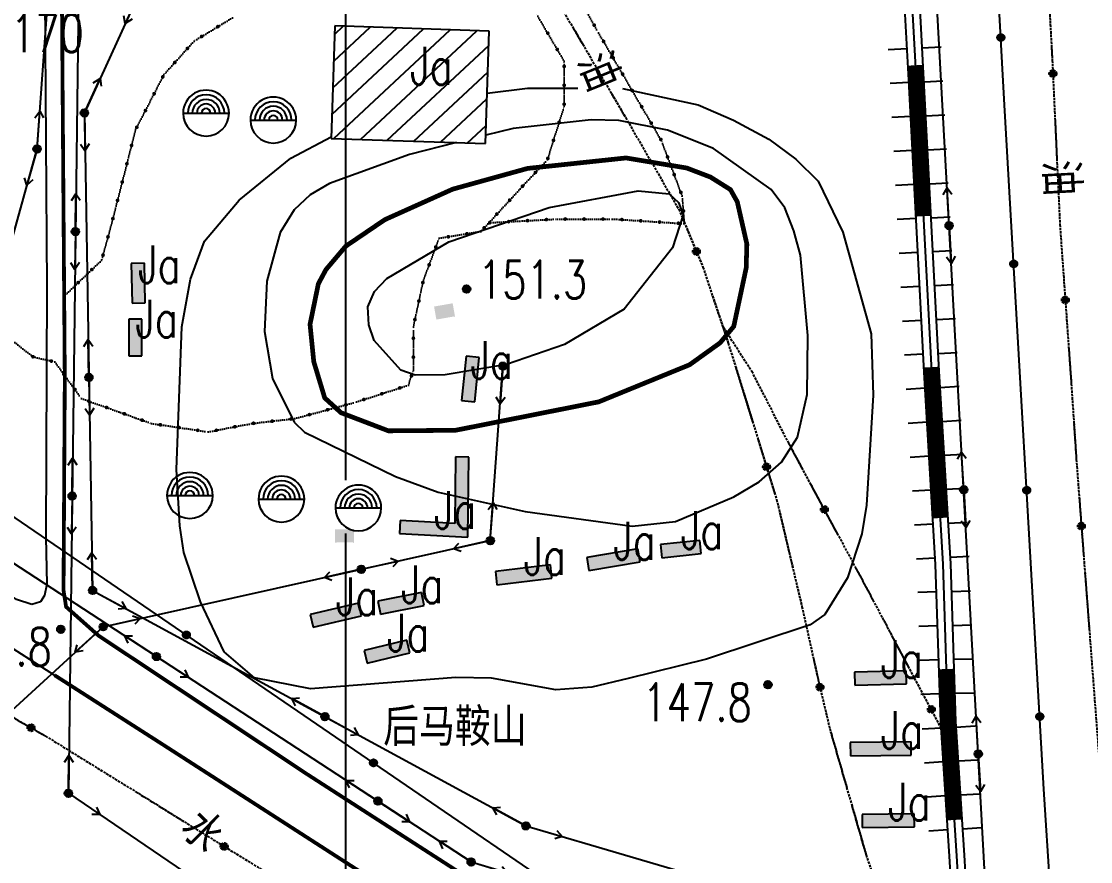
# Model space of a CAD drawing. Extents: x 408766 to 414302, y 5156573 to 5161925.
# Drawn here: x 410828 to 411394, y 5157245 to 5157689 of the extents above; entities that cross this region are included whole.
import ezdxf

# ---------------------------------------------------------------- set-up
doc = ezdxf.new("R2010")
doc.units = 0
doc.header["$LTSCALE"] = 1000
for name, pattern in [('0001', [0.5, 0.5, 0]), ('0004', [0.5, 0.5, 0]), ('4110', [0.5, 0.5, 0]), ('4222', [0.5, 0.5, 0]), ('5130', [1, 1, 0]), ('5140', [1, 1, 0]), ('5310', [1, 1, 0]), ('5320', [0.0018, 0.0013, -0.0005]), ('8111', [1, 1, 0]), ('8112', [1, 1, 0]), ('9100', [0.001, 0, -0.001]), ('9995', [0.001, 0, -0.001])]:
    doc.linetypes.add(name, pattern=pattern)
doc.layers.get('0').update_dxf_attribs({"linetype": 'CONTINUOUS'})
for name, color, linetype in [('0001', 1, 'CONTINUOUS'), ('0001ADD', 1, 'CONTINUOUS'), ('0001BAK', 1, 'CONTINUOUS'), ('0002', 2, 'CONTINUOUS'), ('0002ADD', 2, 'CONTINUOUS'), ('0003ADD', 3, 'CONTINUOUS'), ('0003BAK', 3, 'CONTINUOUS'), ('0005ADD', 5, 'CONTINUOUS'), ('0005BAK', 5, 'CONTINUOUS'), ('0006', 6, 'CONTINUOUS'), ('0007', 7, 'CONTINUOUS'), ('0009', 9, 'CONTINUOUS'), ('0011ADD', 11, 'CONTINUOUS'), ('0011BAK', 11, 'CONTINUOUS'), ('0012', 12, 'CONTINUOUS'), ('0013', 13, 'CONTINUOUS'), ('0015', 15, 'CONTINUOUS'), ('0017', 85, 'CONTINUOUS')]:
    doc.layers.add(name, color=color, linetype=linetype)
doc.styles.add('CADSLDXJ', font='romanc', dxfattribs={"bigfont": 'cadsldxj'})
doc.styles.add('SIMPLEX', font='simplex.shx', dxfattribs={"width": 0.75, "height": 20})
doc.styles.add('XDX', font='simplex.shx', dxfattribs={"height": 20, "bigfont": 'xdx.shx'})

# ---------------------------------------------------------------- blocks, each defined once
blk = doc.blocks.new('8140')
for radius in [0.0002, 0.0001408438795997714, 8.315594389635764e-05, 3.012139848380626e-05]:
    blk.add_circle((0, 0), radius)
at = {"flags": 1}
blk.add_attdef('8140', (0, 0), '', height=1e-07, dxfattribs=at)
blk = doc.blocks.new('5131')
for points in [[(-0.00163791951807736, -0.0002329556220974419), (-0.002, 2.449212707644754e-19), (-0.001658335508446954, 0.000229056233596203)], [(0, 0), (-0.002, 2.449212707644754e-19)]]:
    blk.add_lwpolyline(points)
at = {"flags": 1}
blk.add_attdef('5131', (0, 0), '', height=1e-10, dxfattribs=at)
blk = doc.blocks.new('5130')
blk.add_hatch(color=256).paths.add_polyline_path([(0.0002, 0, 1), (-0.0002, 0, 1)])
for points in [[(0, 0), (0.002, 0)], [(0.00163791951807736, 0.0002329556220974421), (0.002, 0), (0.001658335508446954, -0.0002290562335962028)]]:
    blk.add_lwpolyline(points)
blk.add_circle((0, 0), 0.0002)
at = {"flags": 1}
blk.add_attdef('5130', (0, 0), '', height=1e-06, dxfattribs=at)
blk = doc.blocks.new('3241')
blk.add_lwpolyline([(-0.001, 0), (0.001, 0)])
for radius, start, end in [(0.001, 359.9998770684631, 180.0000695068902), (0.0008, 0, 180), (0.0006, 0, 180), (0.0004, 0, 180), (0.0002, 0, 180), (0.001, 180.0000915167294, 359.9998163741554)]:
    blk.add_arc((0, 0), radius, start, end)
at = {"flags": 1}
blk.add_attdef('3241', (0, 0), '', height=1e-11, dxfattribs=at)
blk = doc.blocks.new('2111')
h = blk.add_hatch(color=256)
h.paths.add_polyline_path([(0.0005, 0.0003499999999999999), (-0.0005, 0.00035), (-0.0005, -0.00035), (0.0005, -0.00035)])
h.paths.add_polyline_path([(-1.071428571428571e-09, -2.5e-09), (3.392857142857143e-08, -2.5e-09), (3.392857142857143e-08, 1.25e-08), (-1.071428571428571e-09, 1.25e-08)], flags=24)
blk.add_line((0.0005, -0.00035), (0.0005, -0.00035))
at = {"style": 'CADSLDXJ', "flags": 1}
blk.add_attdef('2111', (0, 0), '', height=1e-08, dxfattribs=at)
blk = doc.blocks.new('9100')
blk.add_hatch(color=256).paths.add_polyline_path([(0.0001, 0, 1), (-0.0001, 0, 1)])

msp = doc.modelspace()

# ---------------------------------------------------------------- hatches: boundary and pattern name
at = {"layer": '0001ADD', "linetype": '0001'}
h = msp.add_hatch(dxfattribs=at)
h.set_pattern_fill('U', color=256, scale=10, angle=43.06738555608566, style=0, pattern_type=0)
h.set_pattern_definition([(43.06738555608566, (0, 0), (-6.828580331487939, 7.305510978461128), [])])
h.paths.add_polyline_path([(410992.2001555219, 5157627.379478469), (411073.8845565223, 5157624.623169868), (411075.893522712, 5157684.148580784), (410994.2091217116, 5157686.904889384)])
for points in [[(410893.7326443329, 5157540.269445064), (410893.3026568608, 5157561.314249078), (410886.3041166324, 5157561.171299188), (410886.7341041045, 5157540.126495175)], [(410892.0126522125, 5157512.352874736), (410892.0126522125, 5157531.679731118), (410885.0126522126, 5157531.679775405), (410885.0126522126, 5157512.352919023)], [(411068.2501643807, 5157487.998892831), (411070.6280502142, 5157511.410157056), (411063.6638854312, 5157512.117552896), (411061.2859995977, 5157488.706288671)], [(411058.0846630745, 5157458.83595715), (411057.6238406111, 5157423.644766567), (411028.7653101881, 5157425.196834626), (411028.3893798301, 5157418.20693646), (411064.5277822958, 5157416.263342683), (411065.0840629912, 5157458.744301237)], [(411128.6815957374, 5157398.676619629), (411155.7715877727, 5157403.186223083), (411154.6221765921, 5157410.091210696), (411127.5321845568, 5157405.581607242)], [(411187.4596908105, 5157414.581564055), (411166.5557159973, 5157412.435177547), (411167.2707056043, 5157405.471788296), (411188.1746804175, 5157407.618174803)], [(411080.0199707504, 5157391.160613873), (411109.1166272983, 5157394.668087261), (411108.2789170457, 5157401.617780889), (411079.1822604978, 5157398.110307502)], [(411018.315026432, 5157375.627555485), (411041.3916683262, 5157380.137158939), (411040.0491765423, 5157387.007218313), (411016.9725346481, 5157382.49761486)], [(410982.6967207766, 5157368.612620814), (411008.2817038694, 5157374.625425419), (411006.6802865985, 5157381.439782522), (410981.0953035057, 5157375.426977917)], [(411011.2917006382, 5157349.572089038), (411033.8666869623, 5157355.083822558), (411032.2064334294, 5157361.884084186), (411009.6314471053, 5157356.372350666)], [(411269.6096465641, 5157337.957548654), (411296.9418193349, 5157338.648671584), (411296.7649177553, 5157345.646435929), (411269.4327449845, 5157344.955312999)], [(411267.1878180931, 5157300.636716694), (411299.363647806, 5157300.982284212), (411299.2885166208, 5157307.981881008), (411267.1126869079, 5157307.63631349)], [(411273.415404168, 5157262.624761803), (411301.0935433849, 5157262.970329321), (411301.0061979751, 5157269.969784356), (411273.3280587582, 5157269.624216838)]]:
    msp.add_hatch(color=256, dxfattribs=at).paths.add_polyline_path(points)
at = {"layer": '0005ADD', "linetype": '5310'}
h = msp.add_hatch(color=256, dxfattribs=at)
edge = h.paths.add_edge_path()
edge.add_arc((411346.8740040269, 5157680.768174809), 1.9, 0, 360)
at = {"layer": '0005ADD', "linetype": '5320'}
h = msp.add_hatch(color=256, dxfattribs=at)
edge = h.paths.add_edge_path()
edge.add_arc((411374.4221008357, 5157661.671467967), 1.9, 0, 360)
h = msp.add_hatch(color=256, dxfattribs=at)
edge = h.paths.add_edge_path()
edge.add_arc((411185.609777855, 5157567.548328586), 1.9, 0, 360)
at = {"layer": '0005ADD', "linetype": '5310'}
h = msp.add_hatch(color=256, dxfattribs=at)
edge = h.paths.add_edge_path()
edge.add_arc((411353.6726245835, 5157560.961041148), 1.9, 0, 360)
at = {"layer": '0005ADD', "linetype": '5320'}
h = msp.add_hatch(color=256, dxfattribs=at)
edge = h.paths.add_edge_path()
edge.add_arc((411380.9836514797, 5157541.859387668), 1.9, 0, 360)
h = msp.add_hatch(color=256, dxfattribs=at)
edge = h.paths.add_edge_path()
edge.add_arc((411222.7789945352, 5157453.489589473), 1.9, 0, 360)
at = {"layer": '0005ADD', "linetype": '5310'}
h = msp.add_hatch(color=256, dxfattribs=at)
edge = h.paths.add_edge_path()
edge.add_arc((411360.5759189462, 5157441.159770174), 1.9, 0, 360)
at = {"layer": '0005ADD', "linetype": '5320'}
h = msp.add_hatch(color=256, dxfattribs=at)
edge = h.paths.add_edge_path()
edge.add_arc((411253.4143891591, 5157431.004303835), 1.9, 0, 360)
h = msp.add_hatch(color=256, dxfattribs=at)
edge = h.paths.add_edge_path()
edge.add_arc((411389.5155532089, 5157422.163904768), 1.9, 0, 360)
at = {"layer": '0005ADD', "linetype": '5310'}
h = msp.add_hatch(color=256, dxfattribs=at)
edge = h.paths.add_edge_path()
edge.add_arc((410915.5246692578, 5157364.584648777), 1.9, 0, 360)
at = {"layer": '0005ADD', "linetype": '5320'}
h = msp.add_hatch(color=256, dxfattribs=at)
edge = h.paths.add_edge_path()
edge.add_arc((411251.0361208093, 5157336.908725408), 1.9, 0, 360)
h = msp.add_hatch(color=256, dxfattribs=at)
edge = h.paths.add_edge_path()
edge.add_arc((411310.0144292824, 5157325.191398098), 1.9, 0, 360)
at = {"layer": '0005ADD', "linetype": '5310'}
h = msp.add_hatch(color=256, dxfattribs=at)
edge = h.paths.add_edge_path()
edge.add_arc((411367.479213309, 5157321.3584992), 1.9, 0, 360)
at = {"layer": '0005ADD', "linetype": '5320'}
h = msp.add_hatch(color=256, dxfattribs=at)
edge = h.paths.add_edge_path()
edge.add_arc((410833.2756803388, 5157315.446995358), 1.9, 0, 360)
at = {"layer": '0005ADD', "linetype": '5310'}
h = msp.add_hatch(color=256, dxfattribs=at)
edge = h.paths.add_edge_path()
edge.add_arc((411014.5907749342, 5157296.865325787), 1.9, 0, 360)
at = {"layer": '0005ADD', "linetype": '5320'}
h = msp.add_hatch(color=256, dxfattribs=at)
edge = h.paths.add_edge_path()
edge.add_arc((410935.530901859, 5157252.655708625), 1.9, 0, 360)

# ---------------------------------------------------------------- linework, layer by layer
at = {"layer": '0001', "linetype": '0001'}
for points in [[(410992.2001555219, 5157627.379478469), (411073.8845565223, 5157624.623169868), (411075.893522712, 5157684.148580784), (410994.2091217116, 5157686.904889384)], [(410893.7326443329, 5157540.269445064), (410893.3026568608, 5157561.314249078), (410886.3041166324, 5157561.171299188), (410886.7341041045, 5157540.126495175)], [(410892.0126522125, 5157512.352874736), (410892.0126522125, 5157531.679731118), (410885.0126522126, 5157531.679775405), (410885.0126522126, 5157512.352919023)], [(411068.2501643807, 5157487.998892831), (411070.6280502142, 5157511.410157056), (411063.6638854312, 5157512.117552896), (411061.2859995977, 5157488.706288671)], [(411058.0846630745, 5157458.83595715), (411057.6238406111, 5157423.644766567), (411028.7653101881, 5157425.196834626), (411028.3893798301, 5157418.20693646), (411064.5277822958, 5157416.263342683), (411065.0840629912, 5157458.744301237)], [(411128.6815957374, 5157398.676619629), (411155.7715877727, 5157403.186223083), (411154.6221765921, 5157410.091210696), (411127.5321845568, 5157405.581607242)], [(411187.4596908105, 5157414.581564055), (411166.5557159973, 5157412.435177547), (411167.2707056043, 5157405.471788296), (411188.1746804175, 5157407.618174803)], [(411080.0199707504, 5157391.160613873), (411109.1166272983, 5157394.668087261), (411108.2789170457, 5157401.617780889), (411079.1822604978, 5157398.110307502)], [(411018.315026432, 5157375.627555485), (411041.3916683262, 5157380.137158939), (411040.0491765423, 5157387.007218313), (411016.9725346481, 5157382.49761486)], [(410982.6967207766, 5157368.612620814), (411008.2817038694, 5157374.625425419), (411006.6802865985, 5157381.439782522), (410981.0953035057, 5157375.426977917)], [(411011.2917006382, 5157349.572089038), (411033.8666869623, 5157355.083822558), (411032.2064334294, 5157361.884084186), (411009.6314471053, 5157356.372350666)], [(411269.6096465641, 5157337.957548654), (411296.9418193349, 5157338.648671584), (411296.7649177553, 5157345.646435929), (411269.4327449845, 5157344.955312999)], [(411267.1878180931, 5157300.636716694), (411299.363647806, 5157300.982284212), (411299.2885166208, 5157307.981881008), (411267.1126869079, 5157307.63631349)], [(411273.415404168, 5157262.624761803), (411301.0935433849, 5157262.970329321), (411301.0061979751, 5157269.969784356), (411273.3280587582, 5157269.624216838)]]:
    msp.add_lwpolyline(points, close=True, dxfattribs=at)
at = {"layer": '0001BAK', "linetype": '9995'}
for points in [[(410822.0195053432, 5157521.464131257), (410834.3828951144, 5157511.761852332), (410845.8622570154, 5157509.115740603), (410859.9916498305, 5157489.711182754), (410897.0811349119, 5157476.480624106), (410927.1059235858, 5157472.07056864), (410950.0660158521, 5157476.480624106), (410973.0261081186, 5157479.126735835), (411005.6995592422, 5157487.947239016), (411033.0750012343, 5157496.767349949), (411035.7243479161, 5157504.705685137), (411035.7243479161, 5157527.63813046), (411041.0230412798, 5157552.334911768), (411049.3398824258, 5157574.551110424), (411071.4166310542, 5157578.079390147), (411094.4081979971, 5157603.008382862), (411106.7709035362, 5157616.238941508), (411115.6022872197, 5157644.463610291), (411115.6022872197, 5157668.278223606), (411100.5895507667, 5157693.856780658)], [(410939.869589134, 5157691.210668929), (410919.5588435495, 5157678.862278275), (410903.6634476905, 5157661.222056411), (410888.6507112376, 5157632.115219636), (410876.2880056985, 5157583.603825011), (410870.6225639306, 5157562.901315233), (410851.1944777519, 5157544.378533127)]]:
    msp.add_lwpolyline(points, dxfattribs=at)
at = {"layer": '0002', "linetype": '5130'}
for points in [[(411359.5543003516, 5156947.539132731), (411350.3594904984, 5157022.057123614), (411306.1329678394, 5157822.437773827), (411281.5629944546, 5158276.009809975)], [(410868.2955796333, 5157866.316992346), (410891.4340706315, 5157706.390216422), (410861.4839640195, 5157640.847641712), (410865.8297451763, 5157388.118355929), (411095.3650523169, 5157263.530122795), (411673.3729718009, 5157094.118525048), (411927.4766899732, 5157019.128122045)], [(410314.197361902, 5157653.308073844), (410599.7989266854, 5157470.045046033), (410764.2325299564, 5157361.822843106), (410836.4228295347, 5157621.830460892), (410853.6060478911, 5157860.818731928)], [(410860.2600528144, 5157858.049555487), (410853.0550861899, 5157280.772860955), (411145.7691369718, 5157082.326655397), (411498.8281274989, 5157011.318891712), (411570.6407019924, 5157141.271368449), (411485.2227242436, 5157450.277181986)], [(409994.9356785643, 5157815.206010579), (410790.7053823827, 5157295.122755815), (410871.4612021777, 5157368.871539216), (411076.4936427109, 5157414.534569832), (411083.1517441608, 5157506.854105899)], [(410761.3325903846, 5157811.003855327), (410547.9219295845, 5157582.631626174), (411066.3263383916, 5157244.417601317), (411837.9064965332, 5157015.861179241), (412114.5358099418, 5156936.478342352)]]:
    msp.add_lwpolyline(points, dxfattribs=at)
at = {"layer": '0003ADD', "linetype": '4110'}
for points in [[(411343.2484752767, 5156947.349010207), (411337.137655933, 5157013.010536067), (411331.0112913614, 5157062.904308219), (411327.2070605338, 5157115.483824756), (411323.1646342779, 5157180.75968915), (411319.7980642087, 5157244.646082653), (411315.0331680365, 5157318.447204189), (411312.3395319677, 5157401.851844413), (411306.2363097394, 5157503.709645652), (411298.1444887701, 5157658.202475192), (411288.0339835843, 5157845.684953243), (411275.8836784034, 5158058.056038154), (411264.4094957339, 5158261.078278876), (411263.52075853, 5158276.764674824)], [(411351.2140540018, 5156948.090330362), (411345.0923444581, 5157013.86887279), (411338.9760126192, 5157063.680937292), (411335.189198471, 5157116.019732201), (411331.151612862, 5157181.217431343), (411327.7844901995, 5157245.114311215), (411323.0248425801, 5157318.834140521), (411320.3318040713, 5157402.220278143), (411314.2237859433, 5157504.158119025), (411306.1332144362, 5157658.627093281), (411296.0216707154, 5157846.128829209), (411283.8707757589, 5158058.510222615), (411272.3967181937, 5158261.530250171), (411271.7400447637, 5158273.120672362)], [(411305.2335382864, 5157675.310088975), (411315.219032359, 5157675.848520146)], [(411297.2451430399, 5157674.879343824), (411287.2596489961, 5157674.340912119)], [(411298.2121040705, 5157656.911532328), (411288.2257891854, 5157656.388545698)], [(411306.2011559898, 5157657.329921418), (411316.1874709029, 5157657.852907513)], [(411299.1535937312, 5157638.936171492), (411289.1672788461, 5157638.413184862)], [(411307.1426456505, 5157639.354560581), (411317.1289605636, 5157639.877546676)], [(411300.0950833919, 5157620.960810655), (411290.1087685068, 5157620.437824025)], [(411308.0841353112, 5157621.379199744), (411318.0704502243, 5157621.90218584)], [(411301.0365730525, 5157602.985449818), (411291.0502581674, 5157602.462463188)], [(411309.0256249718, 5157603.403838907), (411319.011939885, 5157603.926825003)], [(411309.9671146325, 5157585.428478071), (411319.9534295457, 5157585.951464166)], [(411301.9780627132, 5157585.010088981), (411291.9917478281, 5157584.487102351)], [(411302.9195523739, 5157567.034728144), (411292.9332374888, 5157566.511741514)], [(411310.9086042932, 5157567.453117234), (411320.8949192064, 5157567.976103329)], [(411303.8610420346, 5157549.059367307), (411293.8747271496, 5157548.536380677)], [(411311.850093954, 5157549.477756397), (411321.8364088671, 5157550.000742492)], [(411304.8025316953, 5157531.084006471), (411294.8162168103, 5157530.561019841)], [(411312.7915836147, 5157531.50239556), (411322.7778985278, 5157532.025381655)], [(411305.744021356, 5157513.108645633), (411295.757706471, 5157512.585659003)], [(411313.7330732754, 5157513.527034722), (411323.7193881885, 5157514.050020818)], [(411306.7517790213, 5157495.106883731), (411296.7696785034, 5157494.508829176)], [(411314.7374594485, 5157495.58532716), (411324.7195599985, 5157496.183381179)], [(411315.8140713241, 5157477.617553039), (411325.7961718741, 5157478.215607058)], [(411307.8283908969, 5157477.13910961), (411297.8462903789, 5157476.541055055)], [(411308.9050027725, 5157459.171335489), (411298.9229022546, 5157458.573280934)], [(411316.8906831997, 5157459.649778917), (411326.8727837497, 5157460.247832937)], [(411309.9816146481, 5157441.203561367), (411299.9995141302, 5157440.605506813)], [(411317.9672950753, 5157441.682004796), (411327.9493956253, 5157442.280058816)], [(411311.0582265237, 5157423.235787246), (411301.0761260058, 5157422.637732692)], [(411319.0439069509, 5157423.714230675), (411329.0260075009, 5157424.312284695)], [(411312.1348383993, 5157405.268013125), (411302.1527378813, 5157404.669958571)], [(411320.1205188265, 5157405.746456554), (411330.1026193765, 5157406.344510574)], [(411312.8065291013, 5157387.391937094), (411302.8117381404, 5157387.069208649)], [(411320.8023618768, 5157387.650119636), (411330.797152855, 5157387.972847546)], [(411321.3833869006, 5157369.659499583), (411331.3781778788, 5157369.982227492)], [(411313.3875541251, 5157369.40131704), (411303.3927631642, 5157369.078588596)], [(411313.9685791489, 5157351.410696986), (411303.9737881881, 5157351.087968541)], [(411321.9644119245, 5157351.668879529), (411331.9592029026, 5157351.991607438)], [(411314.5496041727, 5157333.420076933), (411304.5548132118, 5157333.097348488)], [(411322.5454369482, 5157333.678259475), (411332.5402279264, 5157334.000987384)], [(411315.2359990822, 5157315.305654378), (411305.2567726252, 5157314.661418924)], [(411323.2193802617, 5157315.821042527), (411333.1986067533, 5157316.465277445)], [(411316.3957365436, 5157297.343054092), (411306.4165100866, 5157296.698818639)], [(411324.3791177231, 5157297.858442241), (411334.3583442147, 5157298.502677159)], [(411317.5554740051, 5157279.380453806), (411307.576247548, 5157278.736218353)], [(411325.5388551845, 5157279.895841955), (411335.5180816761, 5157280.540076873)], [(411326.6985926459, 5157261.93324167), (411336.6778191375, 5157262.577476588)], [(411318.7152114665, 5157261.417853521), (411308.7359850095, 5157260.773618068)]]:
    msp.add_lwpolyline(points, dxfattribs=at)
at = {"layer": '0003ADD', "linetype": '4222', "const_width": 2}
for points in [[(411975.125483549, 5156938.52076111), (411839.4466940099, 5156974.958191236), (411655.4296309622, 5157026.123908733), (411441.9935545726, 5157089.081282604), (411315.2700017067, 5157124.086975654), (411197.5353884734, 5157164.014950885), (411150.3580953693, 5157182.864815807), (411091.7103882553, 5157218.546116215), (410979.4950425168, 5157290.852888805), (410868.9486529958, 5157364.233919057), (410851.8125718236, 5157379.45396805), (410850.4583748924, 5157388.203293153), (410851.131813366, 5157499.963856927), (410849.8434962854, 5157670.095217912), (410849.1407778775, 5157764.105352339), (410849.8142163521, 5157802.480689542), (410847.1204624549, 5157811.905622003), (410836.3381268866, 5157840.184615705)], [(410845.7205096309, 5157343.266178222), (410903.0451357393, 5157306.563907119), (411060.9238855935, 5157204.925306844)]]:
    msp.add_lwpolyline(points, dxfattribs=at)
at = {"layer": '0003ADD', "linetype": '4110'}
for points in [[(411305.9202836862, 5157586.217914791, 8, 8, 0), (411302.1388516003, 5157658.414784348, 8, 8, 0), (411301.7239860511, 5157666.107774934, 0, 0, 0)], [(411314.8716314183, 5157426.469638088, 8, 8, 0), (411310.2300478411, 5157503.933882325, 8, 8, 0), (411310.1046821782, 5157506.327422182, 0, 0, 0)], [(411322.3847527545, 5157266.665158892, 8, 8, 0), (411319.0290053081, 5157318.640672354, 8, 8, 0), (411318.1278913732, 5157346.542393905, 0, 0, 0)]]:
    msp.add_lwpolyline(points, format="xyseb", dxfattribs=at)
at = {"layer": '0003BAK', "linetype": '4110'}
msp.add_lwpolyline([(411347.2312646393, 5156947.719670285), (411341.1150001958, 5157013.439704432), (411334.9936519901, 5157063.292622755), (411331.1981295031, 5157115.751778471), (411327.1581235701, 5157180.988560251), (411323.7912772035, 5157244.880196942), (411319.0290053081, 5157318.640672354), (411316.3356680195, 5157402.036061279), (411310.2300478411, 5157503.933882325), (411302.1388516003, 5157658.414784348), (411292.027827149, 5157845.906891283), (411279.8772270751, 5158058.283130442), (411268.4031069288, 5158261.304264699), (411258.9687371609, 5158427.822847777), (411249.5266781353, 5158607.214229916), (411240.7698368301, 5158769.123334282), (411234.0406877492, 5158900.73196106)], dxfattribs=at)
at = {"layer": '0003BAK', "linetype": '4222'}
for points in [[(409501.4698321273, 5158221.438346902), (409519.8683897862, 5158209.829963272), (409588.6249939948, 5158164.048123044), (409702.1066968646, 5158087.033080542), (409853.3595141508, 5157984.873694628), (409989.5185256377, 5157895.332639928), (410141.4813813148, 5157796.752714115), (410290.7431631126, 5157697.337720822), (410485.8207211001, 5157574.503071222), (410713.2892056946, 5157428.055734641), (410903.0451357393, 5157306.563907119), (411069.8089978807, 5157199.20528197), (411111.5987831913, 5157174.291736102), (411151.3682530811, 5157155.441871179), (411192.4845999181, 5157138.610435694), (411285.2361097587, 5157107.272325444), (411416.6737319427, 5157066.207147766), (411651.6671594875, 5156997.979197239), (411813.8340720441, 5156954.089896877), (411865.7544701642, 5156940.123091547)], [(411975.125483549, 5156938.52076111), (411839.4466940099, 5156974.958191236), (411655.4296309622, 5157026.123908733), (411441.9935545726, 5157089.081282604), (411315.2700017067, 5157124.086975654), (411197.5353884734, 5157164.014950885), (411150.3580953693, 5157182.864815807), (411091.7103882553, 5157218.546116215), (410979.4950425168, 5157290.852888805), (410868.9486529958, 5157364.233919057), (410851.8125718236, 5157379.45396805), (410850.4583748924, 5157388.203293153), (410851.131813366, 5157499.963856927), (410849.8434962854, 5157670.095217912), (410849.1407778775, 5157764.105352339), (410849.8142163521, 5157802.480689542), (410847.1204624549, 5157811.905622003), (410836.3381268866, 5157840.184615705)]]:
    msp.add_lwpolyline(points, dxfattribs=at)
at = {"layer": '0005ADD', "linetype": '5310'}
for points in [[(411390.7555077747, 5156947.082022179), (411369.691907151, 5157282.958929282), (411348.6439961107, 5157648.228952763), (411324.9206520451, 5158084.354722664), (411314.9197582175, 5158272.043793017)], [(412041.1082140479, 5156937.554086905), (411953.2862616926, 5156965.183585058), (411784.9396238825, 5157011.636272135), (411482.4278423155, 5157100.884197203), (411263.7681949753, 5157167.780493859), (411163.5460881608, 5157195.259544308), (411042.0842486902, 5157278.071416239), (410806.0316405531, 5157439.431577757), (410588.1433167169, 5157586.883163031), (410503.0300326832, 5157645.840515142)]]:
    msp.add_lwpolyline(points, dxfattribs=at)
at = {"layer": '0005ADD', "linetype": '5320'}
for points in [[(411371.4568432546, 5157716.591242054), (411373.1076854859, 5157686.636697827)], [(411120.5132652023, 5157685.618693042), (411126.1402340517, 5157676.008648585)], [(411373.6579662297, 5157676.65184975), (411374.0960954849, 5157668.701991245), (411375.1169042325, 5157646.687568336)], [(411140.7246518439, 5157651.100584026), (411148.2125883457, 5157638.312277461), (411155.8255121562, 5157625.178399168)], [(411375.5801064971, 5157636.698301913), (411376.5314735166, 5157616.181436281)], [(411160.8403635634, 5157616.52673659), (411175.8849177848, 5157590.571748856)], [(411377.5981223646, 5157593.178440967), (411378.1227910115, 5157581.863610929), (411379.2003567397, 5157566.795703755)], [(411179.8346672911, 5157581.392031051), (411189.0874554775, 5157559.211876194), (411190.976496583, 5157553.551529454)], [(411379.9136746356, 5157556.821177321), (411382.0536283234, 5157526.89759802)], [(411194.1421809269, 5157544.065832715), (411202.4995255444, 5157519.023779251), (411203.5638091409, 5157515.584489828)], [(411202.8193762934, 5157522.927158532), (411199.4447712431, 5157528.177083802)], [(411223.0252780189, 5157488.459352326), (411215.319161858, 5157503.481048797), (411208.2265588854, 5157514.515120941)], [(411382.7669462193, 5157516.923071586), (411384.151505505, 5157497.562386435), (411384.856775874, 5157486.996027211)], [(411206.5199915093, 5157506.031428235), (411215.3885386146, 5157477.372243455)], [(411241.5508977864, 5157453.010156976), (411234.5255152975, 5157466.041694696), (411227.589702282, 5157479.561822829)], [(411385.5227617145, 5157477.018228713), (411386.8309505925, 5157457.418945623), (411387.6173473994, 5157447.091736901)], [(411218.3447209829, 5157467.819181861), (411227.2132680881, 5157439.159997082)], [(411260.5324839825, 5157417.800791951), (411246.2962943354, 5157444.20781572)], [(411388.3766297231, 5157437.120604048), (411390.6544766943, 5157407.207205493)], [(411229.7169526953, 5157429.483628389), (411236.6142288091, 5157400.287265907)], [(411279.4347215816, 5157382.548886511), (411270.2910425144, 5157399.699425399), (411265.2778805315, 5157408.998450695)], [(411391.413759018, 5157397.236072641), (411393.6916059892, 5157367.322674084)], [(411238.913320847, 5157390.55514508), (411241.5457792545, 5157379.411875096), (411245.5744334912, 5157361.304617881)], [(411298.2530032436, 5157347.251970564), (411284.1392919971, 5157373.724657523)], [(411247.7462137447, 5157351.543297758), (411250.4871663378, 5157339.223766048), (411254.4970288065, 5157322.313448231)], [(411317.0712849057, 5157311.955054618), (411302.9575736591, 5157338.427741578)], [(410820.2537220772, 5157322.89203418), (410840.9531655462, 5157311.05754991), (410846.191276343, 5157307.823011558)], [(411256.9170832933, 5157312.612839148), (411265.210603722, 5157283.781995961)], [(410854.6998121064, 5157302.568982707), (410880.2254193965, 5157286.806896155)], [(410888.7339551599, 5157281.552867305), (410914.25956245, 5157265.790780752)], [(411267.9751105316, 5157274.171714898), (411275.4816583602, 5157248.076631973), (411276.3933441439, 5157245.379867408)], [(410931.2549259001, 5157255.296127808), (410948.2937055035, 5157244.774665349)]]:
    msp.add_lwpolyline(points, dxfattribs=at)
at = {"layer": '0005ADD', "linetype": '5310'}
for centre in [(411346.8740040269, 5157680.768174809), (411353.6726245835, 5157560.961041148), (411360.5759189462, 5157441.159770174), (410915.5246692578, 5157364.584648777), (411367.479213309, 5157321.3584992), (411014.5907749342, 5157296.865325787)]:
    msp.add_circle(centre, 1.9, dxfattribs=at)
at = {"layer": '0005ADD', "linetype": '5320'}
for centre in [(411374.4221008357, 5157661.671467967), (411185.609777855, 5157567.548328586), (411380.9836514797, 5157541.859387668), (411222.7789945352, 5157453.489589473), (411253.4143891591, 5157431.004303835), (411389.5155532089, 5157422.163904768), (411251.0361208093, 5157336.908725408), (411310.0144292824, 5157325.191398098), (410833.2756803388, 5157315.446995358), (410935.530901859, 5157252.655708625)]:
    msp.add_circle(centre, 1.9, dxfattribs=at)
at = {"layer": '0005BAK', "linetype": '5320'}
for points in [[(411342.5793842198, 5158760.160043899), (411327.1726435943, 5158683.887505146), (411318.3889727822, 5158631.201126738), (411318.3889727822, 5158613.136577766), (411320.3985513188, 5158560.950108343), (411322.4081298553, 5158516.123257427), (411327.1133073081, 5158443.987227356), (411334.4817549034, 5158353.664482502), (411342.5556285892, 5158211.380800451), (411352.6035001558, 5158043.656015727), (411358.6936836633, 5157942.068304834), (411365.3922647077, 5157836.357243625), (411370.0769595279, 5157741.629242255), (411374.0960954849, 5157668.701991245), (411378.1227910115, 5157581.863610929), (411384.151505505, 5157497.562386435), (411386.8309505925, 5157457.418945623), (411400.2744836723, 5157280.874266325), (411405.6408700684, 5157199.422173204), (411408.9901605906, 5157150.580979418)], [(410942.829366892, 5158056.705411229), (410953.0480678379, 5158031.189147289), (410977.3175380141, 5157991.638946655), (411043.8934635289, 5157847.013390079), (411075.2828657301, 5157772.118509312), (411107.2163668948, 5157708.327861566), (411148.2125883457, 5157638.312277461), (411176.3140634581, 5157589.831383238), (411189.0874554775, 5157559.211876194), (411202.4995255444, 5157519.023779251), (411228.1337091877, 5157436.18554239), (411241.5457792545, 5157379.411875096), (411250.4871663378, 5157339.223766048), (411256.2351843001, 5157314.983331041), (411275.4816583602, 5157248.076631973), (411292.0870764318, 5157198.95784144), (411306.7764814774, 5157160.045549221), (411315.7178685606, 5157144.735795699), (411384.6942108048, 5157122.409061724), (411445.3678440131, 5157103.909778236)], [(410313.8059878438, 5157644.26165075), (410385.3647677381, 5157597.705679092), (410484.4966552878, 5157535.412494626), (410556.3746686252, 5157490.411098643), (410602.3298410123, 5157460.248079184), (410673.8886209065, 5157415.65926518), (410745.760299409, 5157365.482127972), (410840.9531655462, 5157311.05754991), (410969.9130874408, 5157231.424676633), (411031.624345478, 5157192.081608301), (411123.534690252, 5157133.722714933), (411157.3366298332, 5157111.041528214), (411192.7877803137, 5157092.025703178), (411225.6129094805, 5157074.321320612), (411253.1860171359, 5157056.616950152), (411265.6595603068, 5157043.502585971), (411266.3160603562, 5157025.798203405), (411265.6595603068, 5156990.389438274), (411267.7376739726, 5156948.884284161)], [(411317.0712849057, 5157311.955054618), (411270.2910425144, 5157399.699425399), (411234.5255152975, 5157466.041694696), (411215.319161858, 5157503.481048797), (411199.4447712431, 5157528.177083802)]]:
    msp.add_lwpolyline(points, dxfattribs=at)
at = {"layer": '0006', "linetype": '0004'}
msp.add_lwpolyline([(410829.5964221619, 5157836.143560514), (410840.3787577311, 5157809.887192567), (410841.0521962047, 5157800.462260106), (410840.3787577311, 5157719.670530509), (410841.696354745, 5157548.829991615), (410841.0229162714, 5157416.406753113), (410841.696354745, 5157391.497403563), (410840.3494777968, 5157385.437918936), (410838.3291623751, 5157382.072471102), (410833.607773073, 5157380.725452705), (410825.5191914001, 5157383.419489499), (410755.4157102425, 5157429.201329727), (410657.6792916972, 5157492.486016479), (410469.20435875, 5157615.35843295), (410425.7675771704, 5157643.440199659), (410416.9534004947, 5157652.012182905)], dxfattribs=at)
at = {"layer": '0007', "linetype": '8111'}
for points in [[(411074.7850895992, 5157651.305849607), (411096.127937, 5157654.017027), (411122.8135173754, 5157653.959014273)], [(411146.5192667312, 5157653.841511328), (411186.540641, 5157645.181624), (411205.330527, 5157637.047937), (411224.066508, 5157627.011644999), (411238.349919, 5157616.463218), (411250.063342, 5157604.716131), (411263.246217, 5157577.695645), (411278.2086510001, 5157523.96865), (411279.19313, 5157491.571523), (411275.640196, 5157433.276145), (411273.308642, 5157418.107246), (411265.675657, 5157394.832788), (411253.71603, 5157375.48537), (411245.952498, 5157369.986238), (411190.915648, 5157351.821793), (411149.415681, 5157341.536587)], [(411094.860511, 5157429.992543), (411151.695577, 5157422.083575), (411174.591163, 5157424.628056), (411205.393961, 5157437.745389), (411218.930822, 5157445.624664), (411230.639048, 5157456.093006), (411239.251644, 5157469.185234), (411244.332649, 5157491.895167), (411244.579125, 5157522.989235), (411240.714312, 5157565.621195), (411237.272437, 5157578.410111), (411232.545578, 5157590.599680999), (411225.212841, 5157600.32211), (411194.763434, 5157622.105494999), (411170.307884, 5157631.664483001), (411144.459603, 5157636.818812001), (411129.88885, 5157637.219765), (411088.549113, 5157632.644764), (411074.0328518042, 5157629.017140082)], [(411149.415681, 5157341.536587), (411130.26741, 5157336.984656), (411111.208908, 5157335.603853), (411077.144109, 5157341.617149), (411058.139447, 5157342.139056), (410981.254099, 5157335.99885), (410951.623655, 5157341.890474), (410935.529607, 5157355.66212), (410922.961656, 5157382.031967), (410914.194584, 5157408.297518), (410912.055157, 5157422.320794), (410910.364066, 5157452.200521), (410913.131685, 5157527.659746), (410917.650063, 5157552.925512), (410925.192517, 5157573.030067), (410943.558437, 5157594.741076), (410970.811516, 5157616.84217), (410992.2255729373, 5157628.132593227)], [(411058.5240706741, 5157625.141484733), (411033.636579, 5157618.922083), (410991.358528, 5157603.582023), (410981.043009, 5157597.51838), (410972.574213, 5157589.499681), (410965.26482, 5157577.640597), (410958.194335, 5157551.810512001), (410956.807473, 5157525.189344), (410961.17593, 5157500.314185), (410972.566656, 5157477.150285), (410978.124634, 5157471.919574), (411026.276017, 5157448.380305001), (411048.866565, 5157440.14267), (411094.860511, 5157429.992543)], [(411147.342837, 5157537.087938), (411115.744743, 5157518.280332), (411085.013602, 5157507.700153), (411052.525598, 5157502.246014), (411036.670136, 5157502.047176001), (411029.139898, 5157504.793143), (411014.999973, 5157520.415603), (411012.065699, 5157528.747886), (411011.701314, 5157538.278988), (411015.10207, 5157546.437074), (411021.63447, 5157553.239548001), (411054.517418, 5157572.64671), (411107.654814, 5157590.861718), (411154.821597, 5157599.719771), (411171.256905, 5157597.998182), (411176.199297, 5157593.419176), (411178.553792, 5157587.007209999), (411172.983043, 5157569.388291), (411147.342837, 5157537.087938)]]:
    msp.add_lwpolyline(points, dxfattribs=at)
at = {"layer": '0007', "linetype": '8112', "const_width": 2.5, "elevation": 150}
msp.add_lwpolyline([(411198.189788, 5157519.187062), (411182.011103, 5157507.572258), (411133.906133, 5157487.948942), (411058.035144, 5157472.896823999), (411022.523341, 5157472.603445), (410997.434567, 5157482.179405), (410988.780854, 5157490.034174), (410982.98403, 5157509.235787001), (410981.006131, 5157528.967180001), (410985.417079, 5157550.427123), (410989.433378, 5157557.933572), (410999.928259, 5157570.339751001), (411020.613103, 5157584.369802), (411056.573984, 5157600.518436), (411096.192487, 5157611.488372), (411148.337691, 5157617.035674), (411180.521001, 5157611.707148001), (411193.065503, 5157606.918984), (411203.655599, 5157600.28046), (411207.277092, 5157593.833668), (411212.350197, 5157571.479067), (411211.991073, 5157558.794639), (411205.409693, 5157527.874566), (411198.189788, 5157519.187062)], dxfattribs=at)
at = {"layer": '0009', "linetype": '9995'}
msp.add_lwpolyline([(410850.7983438601, 5157544.000858163), (410849.8434962854, 5157670.095217912), (410849.1407778775, 5157764.105352339), (410849.8142163521, 5157802.480689542), (410849.3985434339, 5157803.935050011)], dxfattribs=at)
at = {"layer": '0011BAK', "linetype": '9100'}
msp.add_lwpolyline([(411075.7110855743, 5157582.735724607), (411111.9505405149, 5157584.710751679), (411141.3492568196, 5157584.710751679), (411179.3234540032, 5157582.26390244), (411178.0986785485, 5157596.945782374), (411167.0736467602, 5157626.30993449), (411132.7751444048, 5157685.037846474), (411114.4000914242, 5157718.072272449), (411099.700733272, 5157742.542333838), (411086.2261505743, 5157767.012395226), (411062.8650982988, 5157807.04728904), (411045.715505005, 5157849.869896471), (411029.7906871659, 5157884.127747065), (411020.0395078078, 5157898.832296028)], dxfattribs=at)
at = {"layer": '0012'}
for p, q in [((411000, 5157446.496915759), (411000, 5158035.272474112)), ((411000, 5156872.798166546), (411000, 5157418.235582708))]:
    msp.add_line(p, q, dxfattribs=at)

# ---------------------------------------------------------------- block references
at = {"layer": '0001ADD', "linetype": '9995', "xscale": 10000, "yscale": 10000, "zscale": 10000}
for p in [(410932.1986500182, 5157686.546942898), (410923.6539242281, 5157681.351977916), (411106.8862323207, 5157683.128554737), (410916.0729007883, 5157674.993686121), (411111.9480463102, 5157674.504284383), (410909.3787882766, 5157667.564765763), (411115.6022872197, 5157665.49745552), (410902.9932059913, 5157659.922585405), (411115.6022872197, 5157655.49745552), (410898.409223525, 5157651.035116432), (410893.8252410587, 5157642.147647459), (411115.6022872197, 5157645.49745552), (411112.9248211547, 5157635.906560165), (410889.2412585923, 5157633.260178486), (411109.9386290431, 5157626.362836746), (410886.4993663011, 5157623.673318075), (410884.0298814611, 5157613.983031979), (411106.9524369314, 5157616.819113329), (411100.3585777665, 5157609.376475045), (410881.560396621, 5157604.292745883), (411093.5373398848, 5157602.064140323), (410879.0909117809, 5157594.602459786), (411086.7576936595, 5157594.713195005), (410876.6214269408, 5157584.91217369), (411079.9780474342, 5157587.362249688), (411073.1984012089, 5157580.01130437), (410874.0048440338, 5157575.260755111), (411054.2624430204, 5157575.337828207), (411064.1371283089, 5157576.915988672), (411047.5816473523, 5157569.854459497), (410871.3653003778, 5157565.615403417), (410865.421476989, 5157557.942586964), (411044.0756738383, 5157560.489196569), (410858.1837904291, 5157551.04215993), (411040.7517896624, 5157551.070629913), (411038.6540286395, 5157541.293135414), (411036.5562676167, 5157531.515640914), (411035.7243479161, 5157521.603881046), (410834.2828411553, 5157511.840370557), (411035.7243479161, 5157511.603881046), (410844.0034249747, 5157509.544220627), (410850.6257358586, 5157502.573831691), (411034.7423922993, 5157501.763415301), (410856.5120805316, 5157494.489838471), (411028.5700126889, 5157495.315884846), (410863.8427065932, 5157488.337434041), (411009.5336722697, 5157489.182554312), (411019.0518424793, 5157492.24921958), (410873.2613867517, 5157484.977603083), (410990.2797649954, 5157483.784521595), (410999.9341546093, 5157486.390814207), (410882.6800669102, 5157481.617772124), (410892.0987470687, 5157478.257941165), (410951.0429265737, 5157476.593211411), (410960.9771700359, 5157477.738116138), (410970.9114134982, 5157478.883020864), (410980.6253753815, 5157481.178228982), (410901.741234698, 5157475.796146397), (410911.6350798893, 5157474.342933636), (410921.5289250807, 5157472.889720875), (410931.3907634763, 5157472.893578468), (410941.211251816, 5157474.779846945)]:
    msp.add_blockref('9100', p, dxfattribs=at)
at = {"layer": '0002ADD', "linetype": '5130', "xscale": 10000, "yscale": 10000, "zscale": 10000}
for name, p, rotation in [('5130', (410891.4340706315, 5157706.390216422), 245.4416645233936), ('5131', (410861.4839640195, 5157640.847641712), 245.4416645233936), ('5130', (410836.4228295347, 5157621.830460892), 85.88752097325957), ('5130', (410861.4839640195, 5157640.847641712), 270.9851313816387), ('5131', (410836.4228295347, 5157621.830460892), 74.48285403243477), ('5131', (410856.7656565163, 5157578.071361346), 269.2849354598562), ('5130', (411319.4627809437, 5157581.204146623), 93.16277017123795), ('5130', (410856.7656565163, 5157578.071361346), 269.2849354598562), ('5131', (411319.4627809437, 5157581.204146623), 93.16277017123795), ('5131', (410863.8909641905, 5157500.868334848), 270.9851313816387), ('5130', (411083.168411626, 5157506.844978485), 265.7267995781594), ('5130', (410863.8909641905, 5157500.868334848), 270.9851313816387), ('5130', (411327.1869583324, 5157441.417390871), 93.16277017123795), ('5131', (410855.0184583672, 5157438.082264275), 269.2849354598562), ('5130', (410855.0184583672, 5157438.082264275), 269.2849354598562), ('5131', (411327.1869583324, 5157441.417390871), 93.16277017123795), ('5130', (411076.4936427109, 5157414.534569832), 85.87496159221094), ('5131', (411076.4936427109, 5157414.534569832), 12.55550569754488), ('5131', (410865.8297451763, 5157388.118355929), 270.9851313816387), ('5130', (411008.1132243157, 5157399.305481544), 12.55550569754488), ('5131', (411008.1132243157, 5157399.305481544), 12.55550569754488), ('5130', (410865.8297451763, 5157388.118355929), 331.5075768392612), ('5131', (410871.4612021777, 5157368.871539216), 42.40332271675504), ('5130', (410871.4612021777, 5157368.871539216), 12.55550569754488), ('5131', (410899.6798167899, 5157353.140038553), 326.8790344673219), ('5130', (410899.6798167899, 5157353.140038553), 326.8790344673219), ('5131', (410988.8729672609, 5157321.332388098), 331.5075768392612), ('5130', (410988.8729672609, 5157321.332388098), 331.5075768392612), ('5130', (411334.911135721, 5157301.630635118), 93.16277017123795), ('5131', (410853.0550861899, 5157280.772860955), 269.2849354598562), ('5131', (411334.911135721, 5157301.630635118), 93.16277017123795), ('5131', (411016.9324458584, 5157276.642842679), 326.8790344673219), ('5130', (410853.0550861899, 5157280.772860955), 325.8646016708747), ('5130', (411016.9324458584, 5157276.642842679), 326.8790344673219), ('5131', (411095.3650523169, 5157263.530122795), 331.5075768392612), ('5130', (411095.3650523169, 5157263.530122795), 343.6643752657727), ('5131', (411066.3263383916, 5157244.417601317), 326.8790344673219), ('5130', (411066.3263383916, 5157244.417601317), 343.4997350560959)]:
    msp.add_blockref(name, p, dxfattribs=dict(at, rotation=rotation))
at = {"layer": '0011ADD', "linetype": '9100', "xscale": 10000, "yscale": 10000, "zscale": 10000}
for p in [(411131.4886320606, 5157687.350721264), (411136.4835794786, 5157678.688045938), (411141.5267380727, 5157670.05285333), (411146.5698966669, 5157661.417660721), (411151.6130552611, 5157652.782468112), (411156.6562138553, 5157644.147275503), (411161.6993724494, 5157635.512082894), (411166.7425310436, 5157626.876890285), (411170.35786493, 5157617.562723256), (411173.8728654337, 5157608.200844627), (411177.3878659374, 5157598.838965998), (411106.1658909791, 5157584.395491986), (411116.157306623, 5157584.710751679), (411126.157306623, 5157584.710751679), (411136.157306623, 5157584.710751679), (411146.1473565465, 5157584.401588417), (411178.7618878686, 5157588.995623369), (411076.2103446793, 5157582.762933908), (411086.1955267792, 5157583.307119934), (411096.1807088792, 5157583.85130596), (411156.1266619263, 5157583.758576646), (411166.1059673061, 5157583.115564875), (411176.0852726859, 5157582.472553105)]:
    msp.add_blockref('9100', p, dxfattribs=at)
at = {"layer": '0015', "linetype": '0001', "xscale": 12150, "yscale": 12150, "zscale": 12150}
for p in [(410925.9509712853, 5157640.741988745), (410961.5586766506, 5157637.085754393), (410917.3781237763, 5157438.388438295), (410965.8482255903, 5157436.46295889), (411006.6071652447, 5157431.786787704)]:
    msp.add_blockref('3241', p, dxfattribs=at)
at = {"layer": '0015', "xscale": 10000, "yscale": 10000, "zscale": 10000}
for p in [(411063.953656, 5157547.632583, 151.3), (410849.010486, 5157367.559633, 148.8), (411223.497964, 5157338.232683999, 147.8)]:
    msp.add_blockref('8140', p, dxfattribs=at)
at = {"layer": '0015', "linetype": '5140', "xscale": 10000, "yscale": 10000, "zscale": 10000, "rotation": 9.996341742009205}
msp.add_blockref('2111', (411052.2323819989, 5157535.807319102), dxfattribs=at)
at = {"layer": '0015', "linetype": '0001', "xscale": 10000, "yscale": 10000, "zscale": 10000, "rotation": 0.501894842794941}
msp.add_blockref('2111', (410999.2402358482, 5157417.041176422), dxfattribs=at)

# ---------------------------------------------------------------- texts
at = {"layer": '0007', "style": 'SIMPLEX', "width": 0.75}
for s, p in [('151.3', (411069.953656, 5157542.632583, 151.3)), ('148.8', (410786.4212878249, 5157348.266837379, 148.8)), ('147.8', (411157.0941724678, 5157318.959574287, 147.8))]:
    msp.add_text(s, height=20, dxfattribs=at).set_placement(p)
at = {"layer": '0013', "linetype": '0001', "style": 'XDX'}
for s, rotation, p in [('油', 292.0917934539659, (411121.0994052761, 5157668.021776055)), ('油', 272.965008102154, (411368.2247087222, 5157615.426756104)), ('水', 315.3774656337372, (410910.4054613116, 5157260.218167835))]:
    msp.add_text(s, height=20, rotation=rotation, dxfattribs=at).set_placement(p)
msp.add_text('后马鞍山', height=20, dxfattribs=at).set_placement((411019.7449032402, 5157305.881113378))
at = {"layer": '0017', "linetype": '0001', "style": 'SIMPLEX', "width": 0.75}
for s, p in [('X33170', (410783.9729412158, 5157672.950241503)), ('Ja', (411034.046839117, 5157655.764029626)), ('Ja', (410890.0183804827, 5157550.720372126)), ('Ja', (410888.5126522126, 5157522.016325071)), ('Ja', (411065.957024906, 5157500.058222863)), ('Ja', (411046.6465571826, 5157420.730085921)), ('Ja', (411177.3652095984, 5157410.026673637)), ('Ja', (411141.6518861651, 5157404.383915163)), ('Ja', (411094.149443898, 5157396.389197381)), ('Ja', (411029.1821014868, 5157381.317386899)), ('Ja', (410994.6885036874, 5157375.026201667)), ('Ja', (411021.7490670343, 5157355.728086612)), ('Ja', (411283.1872821595, 5157341.801992292)), ('Ja', (411283.2381673561, 5157304.309298851)), ('Ja', (411287.2108010714, 5157266.297273079))]:
    msp.add_text(s, height=20, dxfattribs=at).set_placement(p)

doc.saveas('drawing.dxf')
